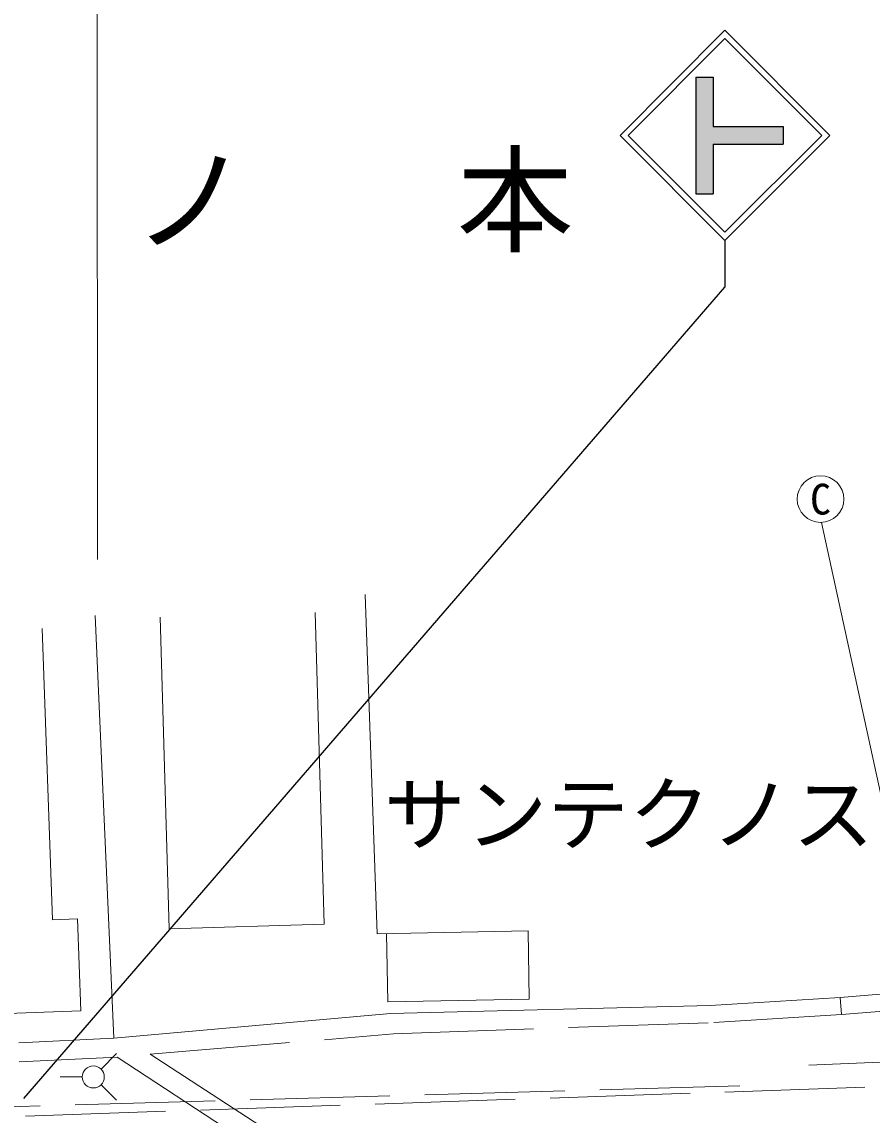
# Model space of a CAD drawing. Units: millimetres at full size, sheet at 1:1000; details may follow other scales. Extents: x 40000 to 680000, y 20000 to 380000.
# Drawn here: x 336869 to 373314, y 288942 to 335786 of the extents above; entities that cross this region are included whole.
import ezdxf
from ezdxf.enums import TextEntityAlignment as Align

# ---------------------------------------------------------------- set-up
doc = ezdxf.new("R2010")
doc.units = ezdxf.units.MM
doc.header["$LTSCALE"] = 1000
doc.linetypes.add('DASHED', pattern=[7.5, 6, -1.5])
for name, color, linetype, lineweight in [('M-BGD', 7, 'Continuous', 13), ('M-BGD-EXST', 7, 'Continuous', 13), ('M-STR-HTXT', 7, 'Continuous', 13), ('M-STR-STRC', 7, 'Continuous', 25)]:
    doc.layers.add(name, color=color, linetype=linetype, lineweight=lineweight)
doc.layers.add('M-BMK-HTXT', color=7, linetype='Continuous')
doc.styles.add('ＭＳ ゴシック', font='')
doc.styles.get('ＭＳ ゴシック').set_extended_font_data('MS Gothic')

msp = doc.modelspace()

# ---------------------------------------------------------------- hatches: boundary and pattern name
at = {"layer": 'M-STR-STRC'}
msp.add_hatch(color=256, dxfattribs=at).paths.add_polyline_path([(365756, 333422), (366506, 333422), (366506, 331297), (369506, 331297), (369506, 330547), (366506, 330547), (366506, 328422), (365756, 328422)])

# ---------------------------------------------------------------- linework, layer by layer
at = {"layer": 'M-BGD'}
for p, q in [((351588, 311244), (352098, 296717)), ((340814, 292244), (340012, 310353)), ((342796, 310277), (343188, 296923)), ((349825, 297118), (349434, 310472)), ((337733, 309787), (338187, 297312)), ((339253, 297351), (338187, 297312)), ((339396, 293414), (339253, 297351)), ((343188, 296923), (349825, 297118)), ((358565, 296835), (352098, 296717)), ((352496, 296725), (352549, 293795)), ((358618, 293905), (358565, 296835)), ((375064, 294234), (371943, 293989)), ((352549, 293795), (358618, 293905)), ((371943, 293989), (372001, 293251)), ((330634, 293095), (339396, 293414)), ((372001, 293251), (375122, 293496)), ((336746, 292045), (340814, 292244)), ((370596, 291082), (377362, 291361))]:
    msp.add_line(p, q, dxfattribs=at)
at = {"layer": 'M-BGD', "linetype": 'DASHED'}
for p, q in [((342363, 291549), (355294, 283165)), ((264182, 287225), (367757, 290199))]:
    msp.add_line(p, q, dxfattribs=at)
for points in [[(415206, 290295), (380499, 290395), (218363, 284822), (214534, 316575)], [(342363, 291549), (352799, 292423), (366530, 292912), (372001, 293251)], [(336753, 291225), (340956, 291426), (353627, 283127)]]:
    msp.add_lwpolyline(points, dxfattribs=at)
at = {"layer": 'M-BGD'}
msp.add_lwpolyline([(340814, 292244), (352673, 293290), (366368, 293636), (371943, 293989)], dxfattribs=at)
at = {"layer": 'M-BGD-EXST'}
for p, q in [((371148, 314337), (375731, 293261)), ((340265, 290913), (340931, 291579)), ((339460, 290579), (338517, 290579)), ((340265, 290246), (340931, 289579))]:
    msp.add_line(p, q, dxfattribs=at)
for centre, radius in [((371101, 315336), 1000), ((339931, 290579), 471)]:
    msp.add_circle(centre, radius, dxfattribs=at)
at = {"layer": 'M-STR-HTXT'}
msp.add_line((340111, 312747), (340099, 342636), dxfattribs=at)
at = {"layer": 'M-STR-STRC'}
for p, q in [((362507, 330923), (367007, 335423)), ((371507, 330922), (367007, 335423)), ((362861, 330923), (367007, 335069)), ((371154, 330922), (367007, 335069)), ((365756, 333422), (365756, 328422)), ((365756, 333422), (366506, 333422)), ((366506, 333422), (366506, 331297)), ((366506, 331297), (369506, 331297)), ((369506, 331297), (369506, 330547)), ((362507, 330923), (367007, 326422)), ((362861, 330923), (367007, 326776)), ((367007, 326776), (371154, 330922)), ((367007, 326422), (371507, 330922)), ((366506, 330547), (369506, 330547)), ((366506, 330547), (366506, 328422)), ((365756, 328422), (366506, 328422)), ((367007, 326422), (367007, 324422)), ((336951, 289654), (367007, 324422))]:
    msp.add_line(p, q, dxfattribs=at)

# ---------------------------------------------------------------- texts
at = {"layer": 'M-BGD-EXST', "style": 'ＭＳ ゴシック'}
msp.add_text('C', height=1320, dxfattribs=at).set_placement((371101, 315336), align=Align.MIDDLE_CENTER)
at = {"layer": 'M-BMK-HTXT', "style": 'ＭＳ ゴシック'}
msp.add_text('サンテクノス', height=2566, dxfattribs=at).set_placement((352391, 301840), align=Align.MIDDLE_LEFT)
at = {"layer": 'M-BMK-HTXT', "insert": (299909, 325910), "char_height": 3666, "attachment_point": 7, "style": 'ＭＳ ゴシック'}
msp.add_mtext('\\T2.78;字西森ノ本', dxfattribs=at)

doc.saveas('drawing.dxf')
